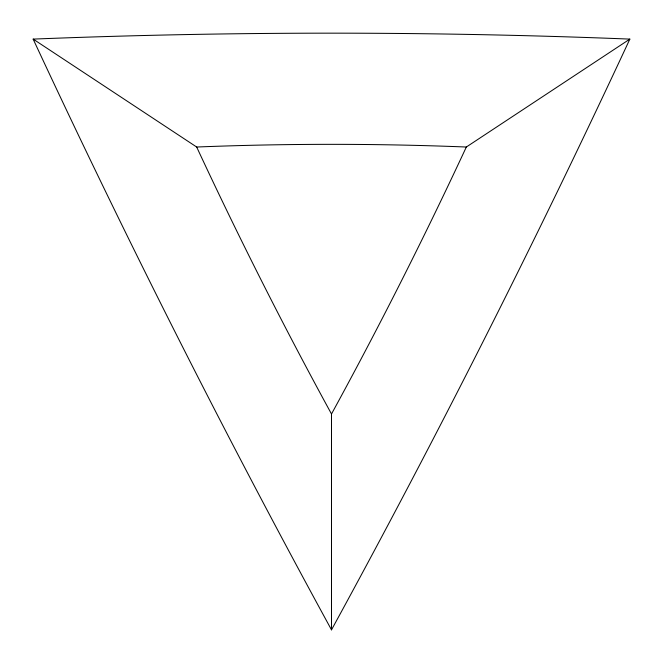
<?xml version="1.0" encoding="UTF-8"?>
<svg xmlns="http://www.w3.org/2000/svg" width="663" height="663" viewBox="0 0 663 663"><rect width="100%" height="100%" fill="white"/><g stroke="black" fill="none" stroke-linecap="round" stroke-linejoin="round"><path stroke-width="0.99" d="M629.85 39.1L466.329 147.02C424.27 237.429 379.319 326.494 331.5 413.994L331.5 629.85C225.693 436.229 126.227 239.152 33.15 39.1C231.942 31.186 431.058 31.186 629.85 39.1C536.773 239.152 437.307 436.229 331.5 629.85M33.15 39.1L196.671 147.02C286.507 143.448 376.493 143.448 466.329 147.02M331.5 413.994C283.681 326.494 238.73 237.429 196.671 147.02"/></g></svg>
